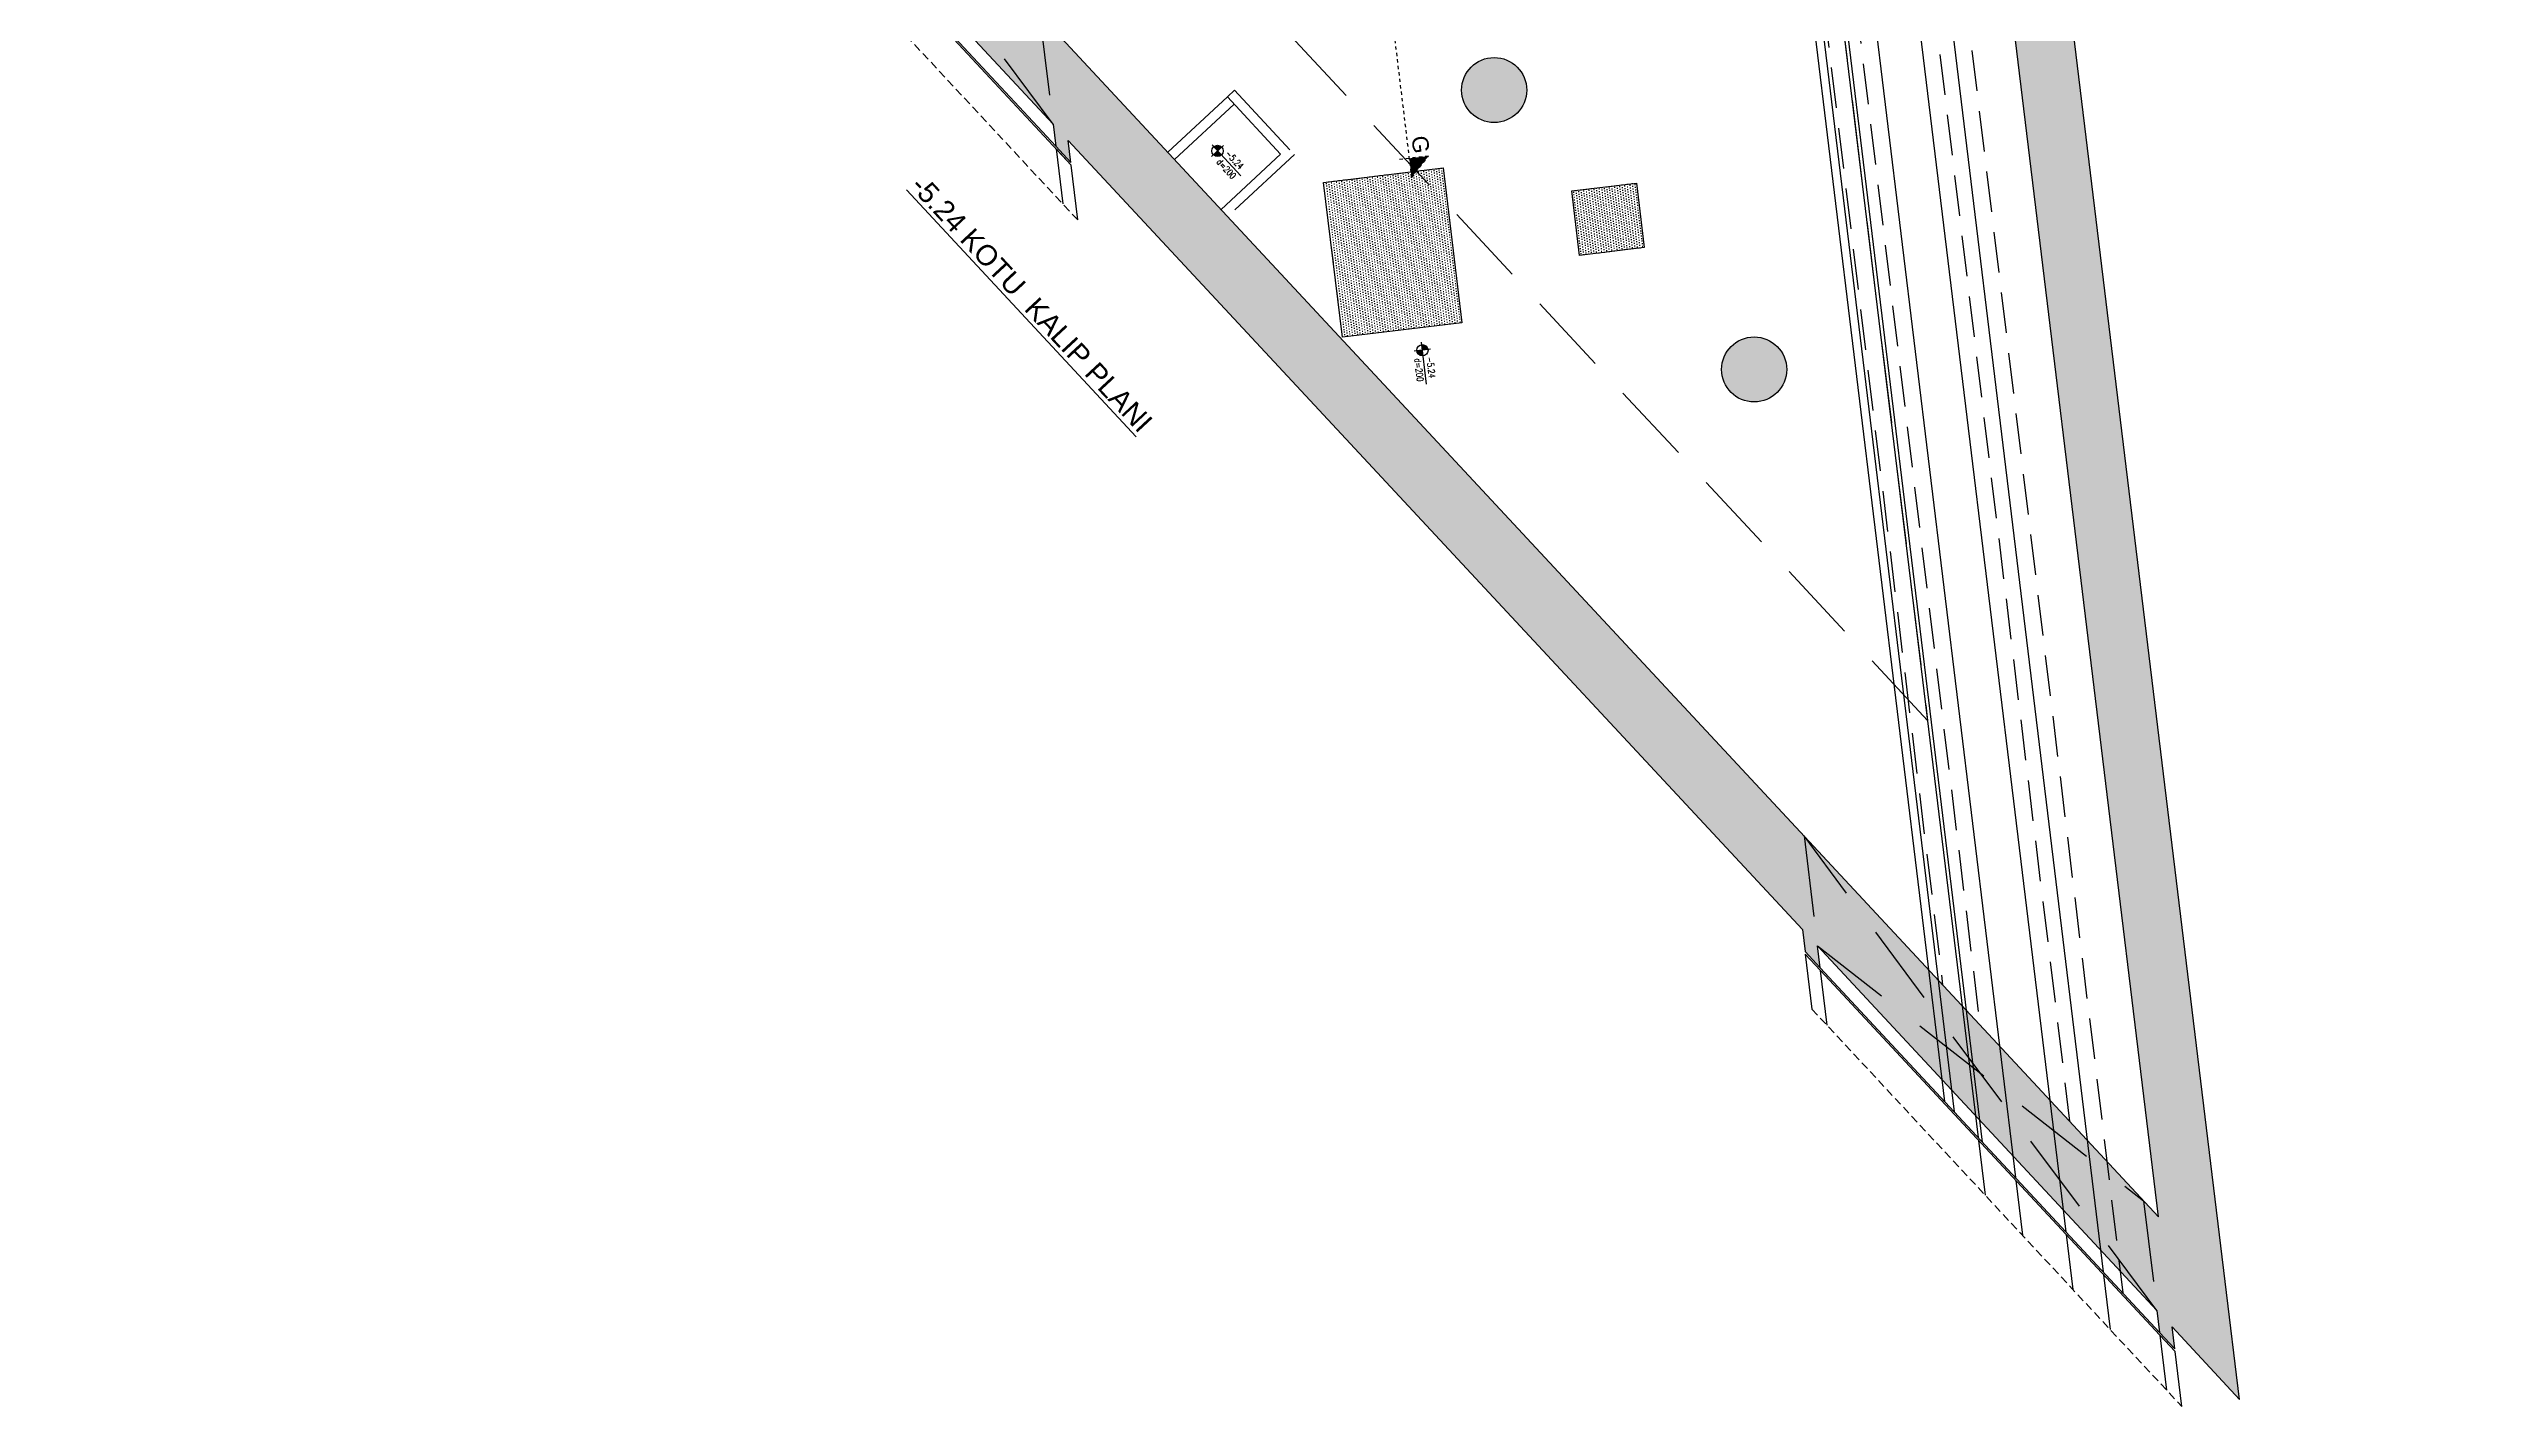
# Model space of a CAD drawing. Header units: metres. Extents: x 400413 to 400858, y 4543778 to 4544107.
# Drawn here: x 400423.2 to 400497.9, y 4543989.3 to 4544031.1 of the extents above; entities that cross this region are included whole.
import ezdxf
from ezdxf.enums import TextEntityAlignment as Align

# ---------------------------------------------------------------- set-up
doc = ezdxf.new("R2010")
doc.units = ezdxf.units.M
for name, pattern in [('CENTER', [2, 1.25, -0.25, 0.25, -0.25]), ('CIZGI', [0.4, 0.25, -0.15]), ('CONTINU', [0]), ('HIDDEN', [0.375, 0.25, -0.125])]:
    doc.linetypes.add(name, pattern=pattern)
for name, color, linetype in [('kesik prota', 2, 'CIZGI'), ('kesit tarama prota', 252, 'Continuous'), ('kolon prota', 1, 'Continuous'), ('kolon tarama prota', 252, 'Continuous'), ('perde prota', 1, 'Continuous'), ('skesit prota', 7, 'Continuous'), ('st-s_kolon tarama', 252, 'Continuous'), ('st-s_level (kot)', 6, 'Continuous'), ('st-s_levelmark (kot işareti)', 4, 'Continuous'), ('temel prota', 6, 'Continuous'), ('tkesit prota', 7, 'Continuous'), ('tplan prota', 7, 'Continuous')]:
    doc.layers.add(name, color=color, linetype=linetype)
doc.styles.add('Arial', font='arial.ttf')
doc.styles.add('OLCU', font='romanstw.shx')

# ---------------------------------------------------------------- blocks, each defined once
blk = doc.blocks.new('PLAN_KOT')
at = {"layer": 'st-s_levelmark (kot işareti)'}
h = blk.add_hatch(color=256, dxfattribs=at)
h.paths.add_polyline_path([(0, 17.5, 0.414214), (-17.5, 0), (0, 0)])
h.paths.add_polyline_path([(17.5, 0), (0, 0), (0, -17.5, 0.414214)])
for p, q in [((105, 0), (-25, 0)), ((0, 25), (0, -25))]:
    blk.add_line(p, q, dxfattribs=at)
blk.add_circle((0, 0), 17.5, dxfattribs=at)
at = {"layer": 'st-s_level (kot)', "color": 6, "style": 'OLCU', "width": 0.8}
for tag, p in [('KOT', (22.7, 9.8)), ('DÖŞEME_KALINLIĞI', (22.7, -27.6))]:
    blk.add_attdef(tag, p, '', height=20, dxfattribs=at)
blk = doc.blocks.new('A$Cb42c5296')
at = {"layer": 'kesit tarama prota'}
h = blk.add_hatch(color=256, dxfattribs=at)
h.dxf.hatch_style = 1
h.paths.add_polyline_path([(-33.8, 173.1), (-117.6, 159.8), (-69.1, 124.6)])
h = blk.add_hatch(color=256, dxfattribs=at)
h.dxf.hatch_style = 1
h.paths.add_polyline_path([(6023.3, -4227.6), (6036.5, -4311.4), (5988, -4276.1)])
at = {"layer": 'skesit prota', "linetype": 'CENTER', "ltscale": 0.2}
for p, q in [((-117.6, 159.8), (-33.8, 173.1)), ((-33.8, 173.1), (-86.7, 100.3)), ((6023.3, -4227.6), (5970.4, -4300.4)), ((6036.5, -4311.4), (6023.3, -4227.6))]:
    blk.add_line(p, q, dxfattribs=at)
blk.add_lwpolyline([(-117.6, 159.8), (6036.5, -4311.4)], dxfattribs=at)
blk.add_lwpolyline([(-117.6, 159.8), (6036.5, -4311.4)], dxfattribs=at)
at = {"layer": 'tkesit prota', "style": 'Arial'}
for p in [(-44.1, 125), (5944.1, -4225.7)]:
    blk.add_text('G', height=50, rotation=324, dxfattribs=at).set_placement(p)

msp = doc.modelspace()

# ---------------------------------------------------------------- hatches: boundary and pattern name
at = {"layer": 'kolon tarama prota'}
h = msp.add_hatch(color=256, dxfattribs=at)
h.dxf.hatch_style = 1
h.paths.add_polyline_path([(400468.991, 4544098.902), (400468.943, 4544099.299), (400468.546, 4544099.251), (400468.594, 4544098.854), (400443.28, 4544095.779), (400443.232, 4544096.177), (400442.835, 4544096.128), (400442.883, 4544095.731), (400437.225, 4544095.044), (400437.177, 4544095.441), (400436.779, 4544095.393), (400436.828, 4544094.996), (400434.743, 4544094.743), (400441.059, 4544042.73), (400443.141, 4544040.492), (400443.223, 4544039.816), (400443.687, 4544039.318), (400443.605, 4544039.993), (400454.043, 4544028.77), (400454.125, 4544028.095), (400454.588, 4544027.596), (400454.506, 4544028.272), (400477.086, 4544003.993), (400477.168, 4544003.318), (400477.632, 4544002.819), (400477.55, 4544003.495), (400487.991, 4543992.268), (400488.073, 4543991.593), (400488.536, 4543991.094), (400488.454, 4543991.77), (400490.533, 4543989.535), (400477.132, 4544099.89), (400475.047, 4544099.637), (400474.999, 4544100.034), (400474.602, 4544099.986), (400474.65, 4544099.589)])
h.paths.add_polyline_path([(400488.037, 4543995.155), (400475.586, 4544097.688), (400436.771, 4544092.974), (400442.735, 4544043.865)], flags=16)
h = msp.add_hatch(color=256, dxfattribs=at)
h.dxf.hatch_style = 1
edge = h.paths.add_edge_path()
edge.add_arc((400467.609, 4544029.821), 1, 312.92399, 672.92399)
h = msp.add_hatch(dxfattribs=at)
h.set_pattern_fill('DOTS', color=256, scale=0.05, angle=312.92399)
h.set_pattern_definition([(276.92399, (400442.53656, 4544096.09206), (0.08358054, -0.0298292), [0, -0.079375])])
h.paths.add_polyline_path([(400466.615, 4544022.659), (400466.037, 4544027.424), (400462.364, 4544026.978), (400462.942, 4544022.213)])
h = msp.add_hatch(color=256, dxfattribs=at)
h.dxf.hatch_style = 1
edge = h.paths.add_edge_path()
edge.add_arc((400475.604, 4544021.225), 1, 312.92399, 672.92399)
at = {"layer": 'st-s_kolon tarama', "ltscale": 0.001}
h = msp.add_hatch(dxfattribs=at)
h.set_pattern_fill('DOTS', color=256, scale=0.05, angle=312.92399)
h.set_pattern_definition([(276.92399, (400461.92401, 4544101.49428), (0.08358054, -0.0298292), [0, -0.079375])])
h.paths.add_polyline_path([(400472.224, 4544024.975), (400471.983, 4544026.96), (400469.997, 4544026.719), (400470.238, 4544024.734)])

# ---------------------------------------------------------------- linework, layer by layer
at = {"layer": 'kesik prota', "ltscale": 10}
for points in [[(400443.194, 4544043.371), (400443.605, 4544039.993), (400453.632, 4544032.148), (400454.043, 4544028.77)], [(400477.55, 4544003.495), (400487.581, 4543995.646), (400487.991, 4543992.268), (400477.139, 4544006.873)]]:
    msp.add_lwpolyline(points, close=True, dxfattribs=at)
at = {"layer": 'kolon prota'}
for centre in [(400467.609, 4544029.821), (400475.604, 4544021.225)]:
    msp.add_circle(centre, 1, dxfattribs=at)
at = {"layer": 'kolon tarama prota', "linetype": 'HIDDEN', "ltscale": 5}
for p, q in [((400469.61, 4544099.38), (400481.401, 4544002.291)), ((400470.592, 4544099.499), (400482.547, 4544001.058)), ((400472.952, 4544099.786), (400485.301, 4543998.097)), ((400473.934, 4544099.905), (400486.94, 4543992.811))]:
    msp.add_line(p, q, dxfattribs=at)
at = {"layer": 'kolon tarama prota'}
for p, q in [((400470.125, 4544099.442), (400482.494, 4543997.591)), ((400471.107, 4544099.562), (400483.64, 4543996.359)), ((400472.438, 4544099.723), (400485.193, 4543994.69)), ((400473.42, 4544099.842), (400486.339, 4543993.457)), ((400482.504, 4543997.507), (400482.709, 4543995.818)), ((400483.65, 4543996.275), (400483.855, 4543994.586)), ((400485.203, 4543994.605), (400485.408, 4543992.916)), ((400486.349, 4543993.373), (400486.554, 4543991.684))]:
    msp.add_line(p, q, dxfattribs=at)
for points in [[(400454.598, 4544027.512), (400443.233, 4544039.732)], [(400454.803, 4544025.823), (400454.598, 4544027.512), (400454.135, 4544028.01), (400454.34, 4544026.321)], [(400477.847, 4544001.046), (400477.642, 4544002.735), (400477.178, 4544003.233), (400477.383, 4544001.544)], [(400477.642, 4544002.735), (400488.083, 4543991.508)], [(400488.752, 4543989.321), (400488.546, 4543991.01), (400488.083, 4543991.508), (400488.288, 4543989.819)]]:
    msp.add_lwpolyline(points, dxfattribs=at)
at = {"layer": 'kolon tarama prota', "linetype": 'HIDDEN'}
for points in [[(400454.803, 4544025.823), (400443.439, 4544038.043)], [(400477.383, 4544001.544), (400488.752, 4543989.321)]]:
    msp.add_lwpolyline(points, dxfattribs=at)
at = {"layer": 'perde prota'}
msp.add_lwpolyline([(400443.605, 4544039.993), (400454.043, 4544028.77), (400454.125, 4544028.095), (400454.588, 4544027.596), (400454.506, 4544028.272), (400477.086, 4544003.993), (400477.168, 4544003.318), (400477.632, 4544002.819), (400477.55, 4544003.495), (400487.991, 4543992.268), (400488.073, 4543991.593), (400488.536, 4543991.094), (400488.454, 4543991.77), (400490.533, 4543989.535), (400477.132, 4544099.89)], dxfattribs=at)
msp.add_lwpolyline([(400488.037, 4543995.155), (400475.586, 4544097.688), (400436.771, 4544092.974), (400442.735, 4544043.865)], close=True, dxfattribs=at)
at = {"layer": 'perde prota', "linetype": 'HIDDEN', "ltscale": 10}
msp.add_lwpolyline([(400459.212, 4544026.148), (400461.043, 4544027.851), (400459.408, 4544029.608), (400459.628, 4544029.812), (400461.467, 4544027.835), (400459.417, 4544025.929)], dxfattribs=at)
at = {"layer": 'temel prota'}
for p, q in [((400469.241, 4544099.335), (400481.462, 4543998.7)), ((400469.49, 4544099.365), (400481.752, 4543998.389))]:
    msp.add_line(p, q, dxfattribs=at)
at = {"layer": 'temel prota', "linetype": 'HIDDEN', "ltscale": 10}
for p, q in [((400480.935, 4544010.427), (400447.704, 4544046.158)), ((400478.166, 4544033.227), (400480.935, 4544010.427))]:
    msp.add_line(p, q, dxfattribs=at)
at = {"layer": 'temel prota'}
for points in [[(400469.837, 4544099.407), (400471.771, 4544083.48), (400472.168, 4544083.528), (400482.62, 4543997.455)], [(400443.687, 4544039.318), (400454.125, 4544028.095)], [(400459.409, 4544029.608), (400457.578, 4544027.906)], [(400459.613, 4544029.388), (400457.782, 4544027.686)], [(400477.632, 4544002.819), (400488.073, 4543991.593)]]:
    msp.add_lwpolyline(points, dxfattribs=at)
for points in [[(400466.037, 4544027.424), (400466.615, 4544022.659), (400462.942, 4544022.213), (400462.364, 4544026.978)], [(400471.983, 4544026.96), (400472.224, 4544024.975), (400470.238, 4544024.734), (400469.997, 4544026.719)]]:
    msp.add_lwpolyline(points, close=True, dxfattribs=at)

# ---------------------------------------------------------------- block references
at = {"xscale": 0.00999999999996324, "yscale": 0.00999999999996324, "zscale": 0.00999999999996324, "rotation": 312.9239939776273}
msp.add_blockref('A$Cb42c5296', (400455.528, 4544100.688), dxfattribs=at)
at = {"layer": 'st-s_level (kot)', "linetype": 'CONTINU', "ltscale": 0.1}
for p, xscale, yscale, zscale, rotation in [((400459.103, 4544027.947), 0.00999999999996324, 0.00999999999996324, 0.00999999999996324, 312.9239939776273), ((400465.402, 4544021.815), 0.009999999999963243, 0.009999999999963243, 0.009999999999963243, 276.9239939776462)]:
    msp.add_blockref('PLAN_KOT', p, dxfattribs=dict(at, xscale=xscale, yscale=yscale, zscale=zscale, rotation=rotation)).add_auto_attribs({'KOT': '-5.24', 'DÖŞEME_KALINLIĞI': 'd=200'})

# ---------------------------------------------------------------- texts
at = {"layer": 'tplan prota', "style": 'Arial'}
msp.add_text('%%U-5.24 KOTU  KALIP PLANI', height=0.625, rotation=312.92399, dxfattribs=at).set_placement((400453.39, 4544023.248), align=Align.MIDDLE)

doc.saveas('drawing.dxf')
